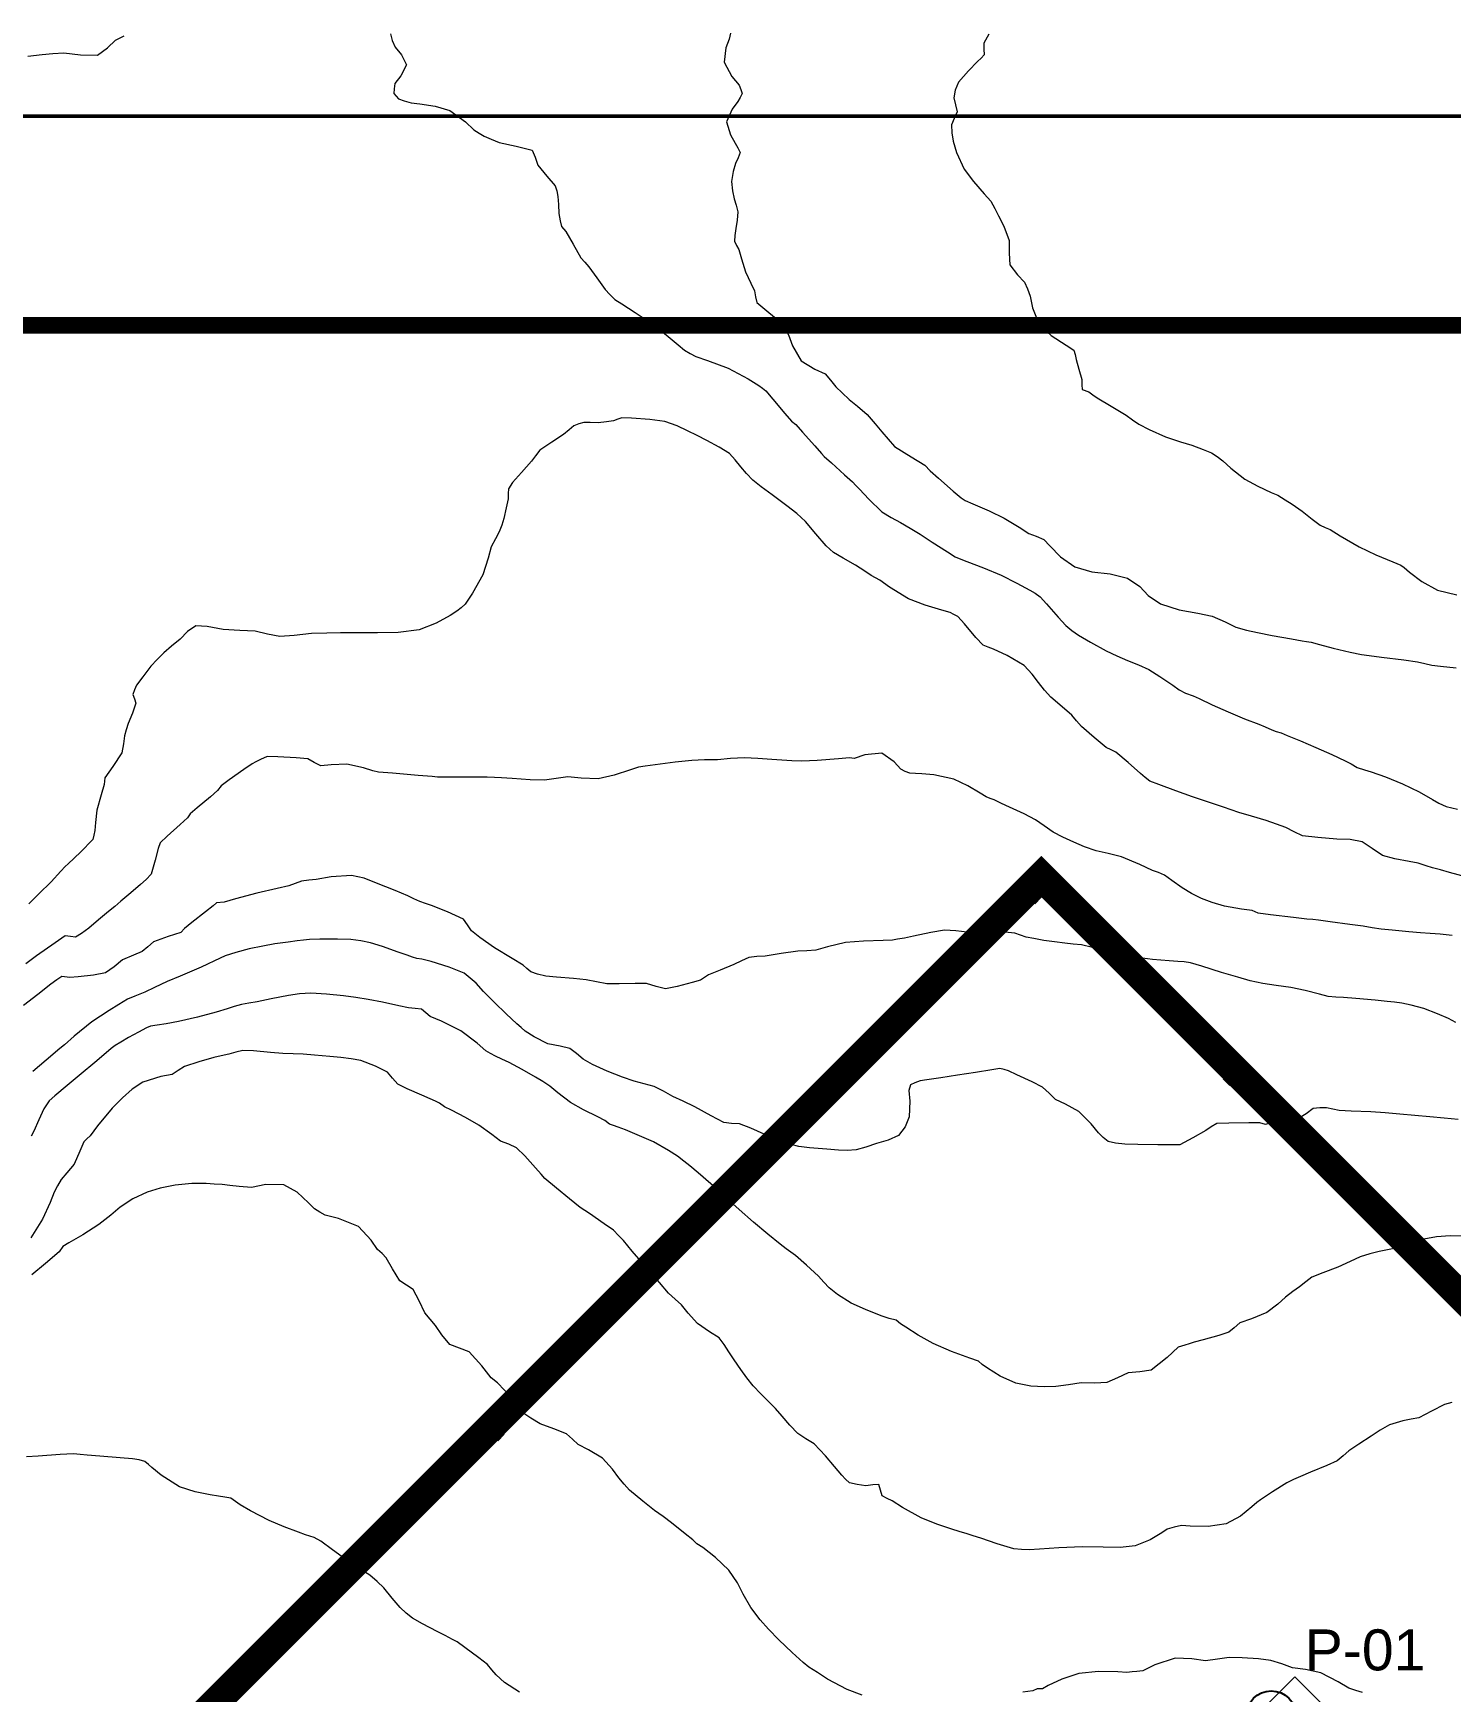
# Model space of a CAD drawing. Header units: metres. Extents: x 354768 to 355417, y 9249536 to 9250102.
# Drawn here: x 354829.86 to 354846.82, y 9249874.16 to 9249893.99 of the extents above; entities that cross this region are included whole.
import ezdxf
from ezdxf.enums import TextEntityAlignment as Align

# ---------------------------------------------------------------- set-up
doc = ezdxf.new("R2010")
doc.units = ezdxf.units.M
doc.header["$LTSCALE"] = 0.25
doc.linetypes.add('DASHED', pattern=[1.524, 1.27, -0.254])
for name, color, linetype, lineweight in [('ARQ-BASE', 8, 'CONTINUOUS', 13), ('ARQ-TECHO', 8, 'CONTINUOUS', 13), ('LIMITE-INTERV', 1, 'DASHED', 70), ('MARCO', 7, 'CONTINUOUS', 50)]:
    doc.layers.add(name, color=color, linetype=linetype, lineweight=lineweight)
doc.layers.add('CURVAS', color=33, linetype='CONTINUOUS', lineweight=13, true_color=0xb08860)
doc.layers.add('NUDOS', color=7, linetype='CONTINUOUS')
doc.layers.add('TEXTOS', color=7, linetype='CONTINUOUS')
doc.styles.get("Standard").update_dxf_attribs({"font": 'arial.ttf'})

# ---------------------------------------------------------------- blocks, each defined once
blk = doc.blocks.new('ARQUITECTURA_BASE')
at = {"layer": 'ARQ-BASE'}
for points in [[(354841.884, 9249883.697), (354841.807, 9249883.619)], [(354841.919, 9249883.662), (354841.842, 9249883.584)], [(354844.173, 9249881.412), (354844.096, 9249881.489)], [(354844.209, 9249881.447), (354844.131, 9249881.525)], [(354835.463, 9249877.276), (354835.385, 9249877.198)], [(354835.498, 9249877.24), (354835.421, 9249877.163)]]:
    blk.add_lwpolyline(points, dxfattribs=at)
at = {"layer": 'ARQ-TECHO'}
for points in [[(354822.021, 9249851.406), (354844.953, 9249874.338)], [(354844.953, 9249874.338), (354853.176, 9249866.114)]]:
    blk.add_lwpolyline(points, dxfattribs=at)
blk = doc.blocks.new('CURVAS_DE_NIVEL')
at = {"layer": 'CURVAS'}
for points in [[(354846.878, 9249882.163), (354846.789, 9249882.211), (354846.659, 9249882.268), (354846.495, 9249882.33), (354846.345, 9249882.372), (354846.233, 9249882.396), (354846.145, 9249882.407), (354846.056, 9249882.416), (354845.912, 9249882.429), (354845.68, 9249882.449), (354845.534, 9249882.461), (354845.443, 9249882.467), (354845.352, 9249882.476), (354845.248, 9249882.501), (354845.075, 9249882.545), (354844.903, 9249882.583), (354844.729, 9249882.607), (354844.57, 9249882.628), (354844.419, 9249882.662), (354844.27, 9249882.704), (354844.076, 9249882.763), (354843.838, 9249882.838), (354843.705, 9249882.878), (354843.628, 9249882.887), (354843.551, 9249882.893), (354843.449, 9249882.9), (354843.248, 9249882.917), (354843.009, 9249882.948), (354842.758, 9249883.001), (354842.531, 9249883.059), (354842.402, 9249883.091), (354842.302, 9249883.102), (354842.201, 9249883.111), (354842.079, 9249883.127), (354841.952, 9249883.146), (354841.831, 9249883.167), (354841.738, 9249883.185), (354841.671, 9249883.208), (354841.604, 9249883.23), (354841.524, 9249883.24), (354841.432, 9249883.247), (354841.254, 9249883.245), (354841.032, 9249883.243), (354840.897, 9249883.258), (354840.762, 9249883.266), (354840.598, 9249883.24), (354840.392, 9249883.195), (354840.286, 9249883.171), (354840.199, 9249883.158), (354840.142, 9249883.147), (354840.029, 9249883.145), (354839.794, 9249883.137), (354839.578, 9249883.119), (354839.363, 9249883.067), (354839.223, 9249883.027), (354839.117, 9249883.021), (354839.01, 9249883.018), (354838.811, 9249882.988), (354838.619, 9249882.958), (354838.52, 9249882.951), (354838.423, 9249882.939), (354838.333, 9249882.9), (354838.244, 9249882.856), (354838.081, 9249882.79), (354837.941, 9249882.734), (354837.893, 9249882.701), (354837.846, 9249882.669), (354837.746, 9249882.64), (354837.564, 9249882.592), (354837.427, 9249882.568), (354837.314, 9249882.595), (354837.2, 9249882.629), (354837.063, 9249882.63), (354836.87, 9249882.624), (354836.726, 9249882.624), (354836.602, 9249882.648), (354836.479, 9249882.675), (354836.326, 9249882.689), (354836.121, 9249882.704), (354835.994, 9249882.716), (354835.895, 9249882.743), (354835.816, 9249882.771), (354835.769, 9249882.81), (354835.723, 9249882.85), (354835.593, 9249882.927), (354835.381, 9249883.058), (354835.206, 9249883.179), (354835.105, 9249883.258), (354835.058, 9249883.33), (354835.01, 9249883.399), (354834.818, 9249883.485), (354834.628, 9249883.562), (354834.557, 9249883.587), (354834.487, 9249883.612), (354834.417, 9249883.644), (354834.343, 9249883.678), (354834.192, 9249883.743), (354833.971, 9249883.831), (354833.822, 9249883.888), (354833.671, 9249883.921), (354833.426, 9249883.904), (354833.247, 9249883.875), (354833.159, 9249883.865), (354833.074, 9249883.853), (354832.997, 9249883.826), (354832.92, 9249883.799), (354832.78, 9249883.767), (354832.54, 9249883.711), (354832.285, 9249883.641), (354832.147, 9249883.602), (354832.055, 9249883.593), (354832.015, 9249883.558), (354831.926, 9249883.487), (354831.763, 9249883.358), (354831.674, 9249883.286), (354831.628, 9249883.241), (354831.479, 9249883.191), (354831.305, 9249883.128), (354831.236, 9249883.07), (354831.168, 9249883.012), (354831.064, 9249882.97), (354830.932, 9249882.913), (354830.832, 9249882.831), (354830.728, 9249882.757), (354830.586, 9249882.728), (354830.401, 9249882.708), (354830.303, 9249882.7), (354830.206, 9249882.713), (354830.146, 9249882.672), (354830.074, 9249882.622), (354829.919, 9249882.498), (354829.75, 9249882.366)], [(354846.973, 9249879.609), (354846.809, 9249879.612), (354846.647, 9249879.601), (354846.493, 9249879.571), (354846.329, 9249879.519), (354846.2, 9249879.474), (354846.079, 9249879.449), (354845.961, 9249879.426), (354845.847, 9249879.397), (354845.735, 9249879.361), (354845.615, 9249879.307), (354845.466, 9249879.238), (354845.286, 9249879.17), (354845.157, 9249879.119), (354845.082, 9249879.064), (354845.009, 9249879.004), (354844.928, 9249878.945), (354844.842, 9249878.88), (354844.748, 9249878.795), (354844.616, 9249878.694), (354844.432, 9249878.619), (354844.295, 9249878.571), (354844.228, 9249878.514), (354844.161, 9249878.459), (354844.042, 9249878.421), (354843.856, 9249878.37), (354843.749, 9249878.341), (354843.689, 9249878.322), (354843.636, 9249878.305), (354843.556, 9249878.28), (354843.425, 9249878.156), (354843.233, 9249878.007), (354843.098, 9249877.987), (354842.958, 9249877.976), (354842.832, 9249877.916), (354842.704, 9249877.859), (354842.56, 9249877.852), (354842.396, 9249877.854), (354842.244, 9249877.829), (354842.092, 9249877.809), (354841.956, 9249877.805), (354841.796, 9249877.813), (354841.616, 9249877.85), (354841.428, 9249877.934), (354841.278, 9249878.029), (354841.214, 9249878.075), (354841.168, 9249878.114), (354841.066, 9249878.149), (354840.846, 9249878.23), (354840.627, 9249878.324), (354840.447, 9249878.425), (354840.301, 9249878.519), (354840.238, 9249878.562), (354840.183, 9249878.605), (354840.099, 9249878.623), (354840.004, 9249878.657), (354839.816, 9249878.731), (354839.647, 9249878.807), (354839.483, 9249878.911), (354839.383, 9249878.99), (354839.319, 9249879.059), (354839.256, 9249879.131), (354839.112, 9249879.262), (354838.979, 9249879.379), (354838.923, 9249879.418), (354838.867, 9249879.457), (354838.796, 9249879.514), (354838.651, 9249879.633), (354838.48, 9249879.777), (354838.306, 9249879.928), (354838.16, 9249880.058), (354838.097, 9249880.115), (354838.049, 9249880.168), (354837.969, 9249880.236), (354837.817, 9249880.364), (354837.716, 9249880.448), (354837.644, 9249880.507), (354837.57, 9249880.564), (354837.461, 9249880.634), (354837.281, 9249880.736), (354837.116, 9249880.81), (354836.947, 9249880.879), (354836.861, 9249880.912), (354836.805, 9249880.93), (354836.756, 9249880.947), (354836.7, 9249880.993), (354836.616, 9249881.034), (354836.444, 9249881.121), (354836.29, 9249881.208), (354836.14, 9249881.321), (354836.041, 9249881.404), (354835.958, 9249881.459), (354835.873, 9249881.511), (354835.712, 9249881.6), (354835.556, 9249881.684), (354835.468, 9249881.725), (354835.393, 9249881.76), (354835.334, 9249881.791), (354835.277, 9249881.824), (354835.174, 9249881.915), (354834.977, 9249882.063), (354834.747, 9249882.178), (354834.61, 9249882.235), (354834.559, 9249882.28), (354834.507, 9249882.321), (354834.433, 9249882.331), (354834.351, 9249882.338), (354834.238, 9249882.362), (354834.04, 9249882.405), (354833.871, 9249882.439), (354833.724, 9249882.463), (354833.577, 9249882.481), (354833.373, 9249882.503), (354833.185, 9249882.514), (354833.051, 9249882.507), (354832.917, 9249882.488), (354832.711, 9249882.448), (354832.542, 9249882.412), (354832.445, 9249882.396), (354832.354, 9249882.38), (354832.269, 9249882.354), (354832.185, 9249882.326), (354832.052, 9249882.286), (354831.83, 9249882.226), (354831.601, 9249882.177), (354831.455, 9249882.149), (354831.345, 9249882.131), (354831.267, 9249882.118), (354831.218, 9249882.098), (354831.125, 9249882.049), (354831.004, 9249881.984), (354830.911, 9249881.928), (354830.845, 9249881.887), (354830.796, 9249881.851), (354830.737, 9249881.801), (354830.601, 9249881.686), (354830.438, 9249881.549), (354830.271, 9249881.409), (354830.125, 9249881.287), (354830.056, 9249881.227), (354830.023, 9249881.18), (354829.992, 9249881.131), (354829.933, 9249881.001), (354829.872, 9249880.865), (354829.842, 9249880.803)], [(354847.01, 9249883.9), (354846.8, 9249883.958), (354846.693, 9249883.988), (354846.599, 9249884.013), (354846.524, 9249884.037), (354846.428, 9249884.067), (354846.321, 9249884.087), (354846.147, 9249884.12), (354845.999, 9249884.161), (354845.878, 9249884.245), (354845.756, 9249884.324), (354845.612, 9249884.35), (354845.456, 9249884.357), (354845.227, 9249884.374), (354845.042, 9249884.395), (354844.943, 9249884.442), (354844.845, 9249884.496), (354844.734, 9249884.536), (354844.609, 9249884.577), (354844.434, 9249884.63), (354844.282, 9249884.676), (354844.19, 9249884.707), (354844.098, 9249884.739), (354843.957, 9249884.786), (354843.729, 9249884.863), (354843.53, 9249884.934), (354843.325, 9249885.008), (354843.218, 9249885.05), (354843.161, 9249885.094), (354843.105, 9249885.142), (354842.957, 9249885.272), (354842.812, 9249885.398), (354842.754, 9249885.424), (354842.695, 9249885.45), (354842.552, 9249885.57), (354842.4, 9249885.704), (354842.343, 9249885.772), (354842.286, 9249885.839), (354842.169, 9249885.938), (354842.036, 9249886.052), (354841.96, 9249886.138), (354841.887, 9249886.228), (354841.811, 9249886.329), (354841.714, 9249886.434), (354841.512, 9249886.55), (354841.349, 9249886.629), (354841.285, 9249886.65), (354841.223, 9249886.674), (354841.139, 9249886.768), (354841.001, 9249886.929), (354840.922, 9249887.02), (354840.876, 9249887.044), (354840.829, 9249887.066), (354840.73, 9249887.094), (354840.53, 9249887.155), (354840.332, 9249887.231), (354840.106, 9249887.369), (354839.99, 9249887.454), (354839.938, 9249887.482), (354839.886, 9249887.509), (354839.808, 9249887.561), (354839.698, 9249887.631), (354839.552, 9249887.717), (354839.437, 9249887.785), (354839.391, 9249887.824), (354839.346, 9249887.864), (354839.225, 9249888.008), (354839.101, 9249888.155), (354839.05, 9249888.203), (354838.997, 9249888.249), (354838.876, 9249888.341), (354838.702, 9249888.473), (354838.57, 9249888.57), (354838.47, 9249888.648), (354838.395, 9249888.728), (354838.325, 9249888.809), (354838.26, 9249888.892), (354838.19, 9249888.969), (354838.067, 9249889.043), (354837.919, 9249889.121), (354837.805, 9249889.181), (354837.69, 9249889.239), (354837.565, 9249889.298), (354837.416, 9249889.351), (354837.237, 9249889.374), (354837.019, 9249889.39), (354836.904, 9249889.394), (354836.854, 9249889.377), (354836.804, 9249889.359), (354836.721, 9249889.346), (354836.62, 9249889.334), (354836.526, 9249889.337), (354836.448, 9249889.339), (354836.388, 9249889.322), (354836.33, 9249889.299), (354836.273, 9249889.252), (354836.208, 9249889.196), (354836.065, 9249889.103), (354835.924, 9249889.006), (354835.872, 9249888.941), (354835.824, 9249888.874), (354835.703, 9249888.74), (354835.595, 9249888.62), (354835.548, 9249888.543), (354835.546, 9249888.488), (354835.545, 9249888.427), (354835.522, 9249888.317), (354835.493, 9249888.192), (354835.467, 9249888.111), (354835.438, 9249888.03), (354835.392, 9249887.946), (354835.342, 9249887.85), (354835.307, 9249887.717), (354835.24, 9249887.517), (354835.117, 9249887.296), (354835.029, 9249887.167), (354834.981, 9249887.123), (354834.929, 9249887.083), (354834.851, 9249887.032), (354834.685, 9249886.939), (354834.479, 9249886.86), (354834.23, 9249886.826), (354833.981, 9249886.822), (354833.839, 9249886.824), (354833.741, 9249886.824), (354833.643, 9249886.824), (354833.541, 9249886.823), (354833.374, 9249886.821), (354833.194, 9249886.814), (354832.985, 9249886.791), (354832.814, 9249886.779), (354832.666, 9249886.807), (354832.518, 9249886.841), (354832.335, 9249886.851), (354832.135, 9249886.861), (354831.944, 9249886.897), (354831.808, 9249886.907), (354831.711, 9249886.839), (354831.62, 9249886.748), (354831.518, 9249886.664), (354831.426, 9249886.584), (354831.348, 9249886.505), (354831.273, 9249886.423), (354831.174, 9249886.297), (354831.099, 9249886.196), (354831.074, 9249886.141), (354831.056, 9249886.087), (354831.074, 9249886.034), (354831.092, 9249885.982), (354831.05, 9249885.864), (354831.001, 9249885.737), (354830.977, 9249885.664), (354830.955, 9249885.591), (354830.945, 9249885.497), (354830.926, 9249885.388), (354830.818, 9249885.224), (354830.722, 9249885.091), (354830.715, 9249885.01), (354830.676, 9249884.884), (354830.627, 9249884.704), (354830.61, 9249884.557), (354830.602, 9249884.458), (354830.591, 9249884.405), (354830.576, 9249884.353), (354830.429, 9249884.202), (354830.284, 9249884.059), (354830.246, 9249884.027), (354830.196, 9249883.972), (354830.078, 9249883.846), (354829.933, 9249883.701), (354829.811, 9249883.581)], [(354829.8, 9249893.719), (354829.971, 9249893.74), (354830.101, 9249893.752), (354830.232, 9249893.758), (354830.43, 9249893.734), (354830.632, 9249893.732), (354830.754, 9249893.819), (354830.85, 9249893.911), (354830.951, 9249893.963)], [(354834.136, 9249893.985), (354834.158, 9249893.907), (354834.194, 9249893.828), (354834.267, 9249893.736), (354834.328, 9249893.614), (354834.26, 9249893.483), (354834.188, 9249893.393), (354834.18, 9249893.329), (354834.179, 9249893.272), (354834.232, 9249893.207), (354834.299, 9249893.184), (354834.385, 9249893.159), (354834.487, 9249893.147), (354834.67, 9249893.121), (354834.846, 9249893.07), (354835.036, 9249892.933), (354835.135, 9249892.836), (354835.196, 9249892.799), (354835.259, 9249892.764), (354835.34, 9249892.726), (354835.438, 9249892.685), (354835.642, 9249892.644), (354835.833, 9249892.594), (354835.869, 9249892.51), (354835.899, 9249892.416), (354836.008, 9249892.285), (354836.106, 9249892.17), (354836.125, 9249892.107), (354836.139, 9249892.041), (354836.145, 9249891.943), (354836.152, 9249891.838), (354836.168, 9249891.75), (354836.184, 9249891.682), (354836.233, 9249891.623), (354836.32, 9249891.471), (354836.414, 9249891.307), (354836.461, 9249891.254), (354836.508, 9249891.201), (354836.603, 9249891.067), (354836.703, 9249890.928), (354836.76, 9249890.867), (354836.82, 9249890.81), (354836.903, 9249890.756), (354837.065, 9249890.654), (354837.253, 9249890.526), (354837.432, 9249890.387), (354837.578, 9249890.266), (354837.653, 9249890.204), (354837.719, 9249890.163), (354837.788, 9249890.126), (354837.93, 9249890.081), (354838.174, 9249889.989), (354838.414, 9249889.86), (354838.541, 9249889.78), (354838.584, 9249889.749), (354838.625, 9249889.716), (354838.709, 9249889.618), (354838.854, 9249889.447), (354838.933, 9249889.353), (354838.984, 9249889.314), (354839.064, 9249889.224), (354839.211, 9249889.059), (354839.291, 9249888.969), (354839.325, 9249888.93), (354839.411, 9249888.854), (354839.568, 9249888.712), (354839.661, 9249888.628), (354839.704, 9249888.584), (354839.746, 9249888.54), (354839.859, 9249888.42), (354840.014, 9249888.271), (354840.123, 9249888.204), (354840.238, 9249888.143), (354840.352, 9249888.075), (354840.471, 9249888.002), (354840.616, 9249887.909), (354840.799, 9249887.791), (354840.89, 9249887.732), (354840.939, 9249887.712), (354841.029, 9249887.678), (354841.228, 9249887.601), (354841.439, 9249887.511), (354841.627, 9249887.418), (354841.781, 9249887.334), (354841.848, 9249887.296), (354841.908, 9249887.252), (354841.982, 9249887.168), (354842.12, 9249887.012), (354842.213, 9249886.91), (354842.287, 9249886.851), (354842.363, 9249886.797), (354842.509, 9249886.711), (354842.696, 9249886.608), (354842.824, 9249886.547), (354842.952, 9249886.492), (354843.081, 9249886.442), (354843.207, 9249886.385), (354843.339, 9249886.302), (354843.492, 9249886.197), (354843.57, 9249886.142), (354843.645, 9249886.101), (354843.735, 9249886.071), (354843.807, 9249886.037), (354843.965, 9249885.962), (354844.156, 9249885.877), (354844.352, 9249885.796), (354844.52, 9249885.729), (354844.596, 9249885.7), (354844.677, 9249885.662), (354844.729, 9249885.645), (354844.787, 9249885.626), (354844.862, 9249885.597), (354845.019, 9249885.533), (354845.205, 9249885.453), (354845.393, 9249885.367), (354845.553, 9249885.291), (354845.624, 9249885.256), (354845.697, 9249885.214), (354845.786, 9249885.186), (354845.865, 9249885.161), (354846.038, 9249885.1), (354846.24, 9249885.018), (354846.437, 9249884.92), (354846.6, 9249884.83), (354846.674, 9249884.787), (354846.763, 9249884.748), (354846.899, 9249884.714)], [(354838.203, 9249893.994), (354838.186, 9249893.923), (354838.149, 9249893.818), (354838.127, 9249893.645), (354838.221, 9249893.476), (354838.306, 9249893.371), (354838.328, 9249893.322), (354838.343, 9249893.272), (354838.32, 9249893.225), (354838.292, 9249893.178), (354838.222, 9249893.085), (354838.154, 9249892.933), (354838.202, 9249892.779), (354838.26, 9249892.678), (354838.292, 9249892.621), (354838.317, 9249892.565), (354838.293, 9249892.503), (354838.263, 9249892.437), (354838.237, 9249892.34), (354838.215, 9249892.218), (354838.228, 9249892.107), (354838.247, 9249892.013), (354838.271, 9249891.935), (354838.291, 9249891.857), (354838.281, 9249891.756), (354838.266, 9249891.658), (354838.257, 9249891.576), (354838.252, 9249891.506), (354838.276, 9249891.456), (354838.303, 9249891.406), (354838.333, 9249891.297), (354838.381, 9249891.14), (354838.445, 9249891.005), (354838.492, 9249890.911), (354838.502, 9249890.841), (354838.517, 9249890.773), (354838.662, 9249890.654), (354838.815, 9249890.53), (354838.859, 9249890.46), (354838.898, 9249890.386), (354838.946, 9249890.254), (354839.05, 9249890.074), (354839.213, 9249889.974), (354839.336, 9249889.921), (354839.4, 9249889.846), (354839.461, 9249889.766), (354839.537, 9249889.693), (354839.623, 9249889.615), (354839.724, 9249889.532), (354839.839, 9249889.432), (354839.934, 9249889.324), (354840.013, 9249889.227), (354840.087, 9249889.137), (354840.166, 9249889.053), (354840.362, 9249888.926), (354840.526, 9249888.828), (354840.593, 9249888.759), (354840.692, 9249888.672), (354840.866, 9249888.519), (354840.96, 9249888.436), (354841.008, 9249888.405), (354841.101, 9249888.366), (354841.295, 9249888.281), (354841.476, 9249888.195), (354841.657, 9249888.085), (354841.77, 9249888.012), (354841.86, 9249887.978), (354841.949, 9249887.94), (354842.022, 9249887.865), (354842.149, 9249887.733), (354842.321, 9249887.611), (354842.525, 9249887.553), (354842.742, 9249887.53), (354842.95, 9249887.476), (354843.097, 9249887.376), (354843.2, 9249887.269), (354843.347, 9249887.168), (354843.567, 9249887.098), (354843.793, 9249887.058), (354843.964, 9249887.023), (354844.117, 9249886.953), (354844.246, 9249886.891), (354844.375, 9249886.854), (354844.506, 9249886.826), (354844.682, 9249886.792), (354844.914, 9249886.75), (354845.038, 9249886.727), (354845.092, 9249886.72), (354845.146, 9249886.711), (354845.247, 9249886.682), (354845.411, 9249886.638), (354845.612, 9249886.593), (354845.748, 9249886.565), (354845.84, 9249886.551), (354845.987, 9249886.533), (354846.255, 9249886.5), (354846.42, 9249886.478), (354846.505, 9249886.457), (354846.591, 9249886.437), (354846.696, 9249886.426), (354846.881, 9249886.405)], [(354841.294, 9249893.983), (354841.231, 9249893.875), (354841.234, 9249893.801), (354841.237, 9249893.735), (354841.2, 9249893.695), (354841.159, 9249893.656), (354841.049, 9249893.543), (354840.928, 9249893.407), (354840.892, 9249893.311), (354840.874, 9249893.219), (354840.894, 9249893.136), (354840.912, 9249893.053), (354840.88, 9249892.975), (354840.846, 9249892.896), (354840.85, 9249892.803), (354840.868, 9249892.702), (354840.907, 9249892.568), (354840.997, 9249892.369), (354841.108, 9249892.219), (354841.238, 9249892.074), (354841.316, 9249891.984), (354841.365, 9249891.897), (354841.409, 9249891.808), (354841.472, 9249891.684), (354841.536, 9249891.516), (354841.536, 9249891.363), (354841.543, 9249891.225), (354841.636, 9249891.102), (354841.719, 9249891.016), (354841.755, 9249890.935), (354841.786, 9249890.85), (354841.813, 9249890.711), (354841.895, 9249890.51), (354842.039, 9249890.38), (354842.216, 9249890.263), (354842.308, 9249890.205), (354842.325, 9249890.15), (354842.337, 9249890.093), (354842.37, 9249889.974), (354842.403, 9249889.854), (354842.405, 9249889.788), (354842.409, 9249889.732), (354842.49, 9249889.704), (354842.537, 9249889.67), (354842.59, 9249889.632), (354842.755, 9249889.534), (354842.936, 9249889.426), (354843.011, 9249889.372), (354843.087, 9249889.319), (354843.211, 9249889.256), (354843.406, 9249889.168), (354843.584, 9249889.108), (354843.72, 9249889.066), (354843.854, 9249889.017), (354843.954, 9249888.977), (354844.024, 9249888.93), (354844.091, 9249888.879), (354844.186, 9249888.792), (354844.355, 9249888.66), (354844.51, 9249888.576), (354844.669, 9249888.503), (354844.749, 9249888.468), (354844.793, 9249888.441), (354844.838, 9249888.414), (354844.919, 9249888.36), (354845.038, 9249888.279), (354845.161, 9249888.181), (354845.253, 9249888.109), (354845.313, 9249888.084), (354845.375, 9249888.06), (354845.496, 9249887.982), (354845.721, 9249887.85), (354845.92, 9249887.757), (354846.125, 9249887.672), (354846.22, 9249887.633), (354846.261, 9249887.604), (354846.323, 9249887.55), (354846.471, 9249887.437), (354846.66, 9249887.334), (354846.889, 9249887.277)], [(354846.835, 9249883.202), (354846.689, 9249883.218), (354846.572, 9249883.228), (354846.455, 9249883.237), (354846.314, 9249883.249), (354846.117, 9249883.266), (354845.983, 9249883.278), (354845.877, 9249883.296), (354845.77, 9249883.314), (354845.611, 9249883.337), (354845.374, 9249883.369), (354845.237, 9249883.388), (354845.167, 9249883.394), (354845.096, 9249883.4), (354844.935, 9249883.419), (354844.662, 9249883.452), (354844.514, 9249883.47), (354844.442, 9249883.502), (354844.313, 9249883.519), (354844.11, 9249883.555), (354843.965, 9249883.597), (354843.837, 9249883.646), (354843.718, 9249883.705), (354843.605, 9249883.772), (354843.481, 9249883.862), (354843.393, 9249883.926), (354843.321, 9249883.956), (354843.248, 9249883.983), (354843.097, 9249884.054), (354842.878, 9249884.146), (354842.721, 9249884.184), (354842.577, 9249884.217), (354842.438, 9249884.265), (354842.308, 9249884.32), (354842.178, 9249884.378), (354842.06, 9249884.439), (354841.955, 9249884.514), (354841.851, 9249884.588), (354841.715, 9249884.657), (354841.54, 9249884.739), (354841.446, 9249884.782), (354841.357, 9249884.825), (354841.308, 9249884.843), (354841.26, 9249884.862), (354841.189, 9249884.907), (354841.042, 9249884.994), (354840.873, 9249885.072), (354840.633, 9249885.125), (354840.492, 9249885.138), (354840.416, 9249885.14), (354840.348, 9249885.143), (354840.294, 9249885.166), (354840.241, 9249885.193), (354840.16, 9249885.282), (354840.014, 9249885.385), (354839.811, 9249885.364), (354839.683, 9249885.322), (354839.625, 9249885.327), (354839.493, 9249885.317), (354839.239, 9249885.298), (354839.058, 9249885.288), (354838.937, 9249885.292), (354838.816, 9249885.3), (354838.697, 9249885.309), (354838.531, 9249885.322), (354838.37, 9249885.328), (354838.204, 9249885.319), (354838.048, 9249885.306), (354837.894, 9249885.303), (354837.741, 9249885.298), (354837.543, 9249885.277), (354837.303, 9249885.246), (354837.182, 9249885.23), (354837.104, 9249885.216), (354837.009, 9249885.183), (354836.813, 9249885.121), (354836.619, 9249885.078), (354836.417, 9249885.086), (354836.256, 9249885.103), (354836.118, 9249885.083), (354835.979, 9249885.062), (354835.807, 9249885.066), (354835.591, 9249885.08), (354835.464, 9249885.089), (354835.379, 9249885.094), (354835.295, 9249885.097), (354835.125, 9249885.098), (354834.847, 9249885.098), (354834.699, 9249885.098), (354834.636, 9249885.104), (354834.468, 9249885.118), (354834.162, 9249885.144), (354833.994, 9249885.158), (354833.925, 9249885.171), (354833.816, 9249885.209), (354833.616, 9249885.254), (354833.427, 9249885.244), (354833.305, 9249885.231), (354833.226, 9249885.273), (354833.148, 9249885.317), (354833.011, 9249885.33), (354832.791, 9249885.341), (354832.661, 9249885.343), (354832.584, 9249885.31), (354832.526, 9249885.279), (354832.481, 9249885.256), (354832.385, 9249885.188), (354832.209, 9249885.064), (354832.112, 9249884.995), (354832.07, 9249884.936), (354831.983, 9249884.862), (354831.826, 9249884.731), (354831.741, 9249884.659), (354831.709, 9249884.612), (354831.623, 9249884.533), (354831.467, 9249884.39), (354831.381, 9249884.311), (354831.358, 9249884.244), (354831.323, 9249884.103), (354831.274, 9249883.939), (354831.215, 9249883.873), (354831.147, 9249883.812), (354831.033, 9249883.715), (354830.914, 9249883.615), (354830.84, 9249883.552), (354830.765, 9249883.489), (354830.646, 9249883.39), (354830.528, 9249883.293), (354830.441, 9249883.228), (354830.37, 9249883.182), (354830.309, 9249883.19), (354830.247, 9249883.198), (354830.126, 9249883.117), (354829.904, 9249882.959), (354829.777, 9249882.864)], [(354846.906, 9249881.002), (354846.736, 9249881.02), (354846.565, 9249881.037), (354846.387, 9249881.053), (354846.208, 9249881.067), (354846.034, 9249881.083), (354845.861, 9249881.097), (354845.626, 9249881.105), (354845.483, 9249881.11), (354845.406, 9249881.127), (354845.33, 9249881.143), (354845.251, 9249881.145), (354845.173, 9249881.136), (354845.086, 9249881.073), (354844.962, 9249880.995), (354844.786, 9249880.969), (354844.665, 9249880.964), (354844.603, 9249880.942), (354844.533, 9249880.964), (354844.403, 9249880.963), (354844.164, 9249880.961), (354844.019, 9249880.954), (354843.952, 9249880.917), (354843.887, 9249880.874), (354843.731, 9249880.784), (354843.578, 9249880.701), (354843.513, 9249880.699), (354843.446, 9249880.701), (354843.312, 9249880.702), (354843.076, 9249880.703), (354842.92, 9249880.707), (354842.809, 9249880.721), (354842.719, 9249880.742), (354842.661, 9249880.79), (354842.606, 9249880.844), (354842.516, 9249880.951), (354842.367, 9249881.099), (354842.208, 9249881.187), (354842.09, 9249881.243), (354842.013, 9249881.317), (354841.936, 9249881.39), (354841.811, 9249881.454), (354841.628, 9249881.539), (354841.526, 9249881.584), (354841.475, 9249881.6), (354841.424, 9249881.612), (354841.33, 9249881.599), (354841.132, 9249881.566), (354840.916, 9249881.532), (354840.718, 9249881.502), (354840.553, 9249881.477), (354840.473, 9249881.464), (354840.409, 9249881.441), (354840.357, 9249881.419), (354840.336, 9249881.349), (354840.346, 9249881.222), (354840.34, 9249881.037), (354840.293, 9249880.915), (354840.213, 9249880.814), (354840.088, 9249880.755), (354839.949, 9249880.716), (354839.82, 9249880.671), (354839.707, 9249880.639), (354839.6, 9249880.634), (354839.493, 9249880.638), (354839.354, 9249880.648), (354839.15, 9249880.665), (354839.02, 9249880.679), (354838.927, 9249880.705), (354838.835, 9249880.738), (354838.731, 9249880.779), (354838.605, 9249880.83), (354838.447, 9249880.898), (354838.311, 9249880.95), (354838.217, 9249880.957), (354838.123, 9249880.966), (354837.971, 9249881.046), (354837.777, 9249881.154), (354837.636, 9249881.221), (354837.513, 9249881.278), (354837.401, 9249881.341), (354837.29, 9249881.397), (354837.172, 9249881.431), (354837.053, 9249881.461), (354836.911, 9249881.508), (354836.73, 9249881.58), (354836.554, 9249881.662), (354836.44, 9249881.725), (354836.361, 9249881.792), (354836.28, 9249881.854), (354836.165, 9249881.879), (354836.02, 9249881.91), (354835.857, 9249881.991), (354835.747, 9249882.058), (354835.698, 9249882.102), (354835.65, 9249882.147), (354835.521, 9249882.268), (354835.38, 9249882.403), (354835.314, 9249882.469), (354835.248, 9249882.536), (354835.163, 9249882.632), (354835.019, 9249882.753), (354834.84, 9249882.826), (354834.622, 9249882.892), (354834.513, 9249882.922), (354834.451, 9249882.928), (354834.399, 9249882.946), (354834.335, 9249882.969), (354834.23, 9249883.006), (354834.042, 9249883.071), (354833.899, 9249883.117), (354833.781, 9249883.142), (354833.661, 9249883.157), (354833.505, 9249883.16), (354833.293, 9249883.158), (354833.17, 9249883.155), (354833.095, 9249883.148), (354833.021, 9249883.14), (354832.913, 9249883.126), (354832.755, 9249883.103), (354832.609, 9249883.078), (354832.448, 9249883.044), (354832.288, 9249883.002), (354832.162, 9249882.96), (354832.033, 9249882.902), (354831.949, 9249882.861), (354831.873, 9249882.824), (354831.788, 9249882.789), (354831.62, 9249882.719), (354831.468, 9249882.655), (354831.315, 9249882.582), (354831.198, 9249882.526), (354831.081, 9249882.478), (354830.994, 9249882.442), (354830.94, 9249882.41), (354830.887, 9249882.377), (354830.771, 9249882.308), (354830.567, 9249882.173), (354830.355, 9249882), (354830.24, 9249881.898), (354830.184, 9249881.851), (354830.021, 9249881.713), (354829.858, 9249881.576)], [(354846.829, 9249877.621), (354846.743, 9249877.594), (354846.588, 9249877.516), (354846.433, 9249877.438), (354846.345, 9249877.419), (354846.242, 9249877.399), (354846.085, 9249877.354), (354845.971, 9249877.29), (354845.863, 9249877.215), (354845.716, 9249877.12), (354845.599, 9249877.041), (354845.529, 9249876.98), (354845.457, 9249876.921), (354845.335, 9249876.866), (354845.141, 9249876.786), (354845.019, 9249876.736), (354844.936, 9249876.698), (354844.855, 9249876.657), (354844.685, 9249876.55), (354844.54, 9249876.457), (354844.496, 9249876.425), (354844.439, 9249876.371), (354844.304, 9249876.261), (354844.13, 9249876.168), (354843.914, 9249876.135), (354843.7, 9249876.139), (354843.598, 9249876.147), (354843.51, 9249876.128), (354843.425, 9249876.105), (354843.362, 9249876.062), (354843.22, 9249875.977), (354843.044, 9249875.905), (354842.862, 9249875.884), (354842.66, 9249875.891), (354842.411, 9249875.893), (354842.131, 9249875.88), (354841.897, 9249875.866), (354841.775, 9249875.859), (354841.683, 9249875.861), (354841.592, 9249875.868), (354841.393, 9249875.931), (354841.197, 9249875.997), (354841.105, 9249876.027), (354841.032, 9249876.05), (354840.939, 9249876.075), (354840.851, 9249876.103), (354840.669, 9249876.166), (354840.483, 9249876.241), (354840.259, 9249876.365), (354840.138, 9249876.442), (354840.076, 9249876.471), (354840.018, 9249876.504), (354839.999, 9249876.573), (354839.978, 9249876.638), (354839.906, 9249876.635), (354839.821, 9249876.624), (354839.718, 9249876.638), (354839.625, 9249876.658), (354839.578, 9249876.701), (354839.534, 9249876.749), (354839.491, 9249876.802), (354839.446, 9249876.856), (354839.339, 9249876.98), (354839.203, 9249877.124), (354839.105, 9249877.186), (354839.007, 9249877.248), (354838.914, 9249877.349), (354838.823, 9249877.458), (354838.742, 9249877.546), (354838.659, 9249877.632), (354838.567, 9249877.723), (354838.474, 9249877.818), (354838.397, 9249877.915), (354838.325, 9249878.016), (354838.247, 9249878.129), (354838.183, 9249878.226), (354838.128, 9249878.312), (354838.067, 9249878.393), (354837.953, 9249878.464), (354837.807, 9249878.563), (354837.697, 9249878.686), (354837.619, 9249878.786), (354837.541, 9249878.856), (354837.462, 9249878.927), (354837.355, 9249879.053), (354837.256, 9249879.171), (354837.195, 9249879.237), (354837.134, 9249879.304), (354837.027, 9249879.43), (354836.922, 9249879.555), (354836.864, 9249879.618), (354836.803, 9249879.679), (354836.694, 9249879.757), (354836.516, 9249879.878), (354836.407, 9249879.953), (354836.341, 9249880.003), (354836.276, 9249880.055), (354836.121, 9249880.183), (354835.984, 9249880.297), (354835.941, 9249880.348), (354835.873, 9249880.425), (354835.743, 9249880.57), (354835.646, 9249880.666), (354835.551, 9249880.707), (354835.453, 9249880.744), (354835.348, 9249880.823), (354835.192, 9249880.936), (354835.034, 9249881.026), (354834.865, 9249881.114), (354834.782, 9249881.156), (354834.725, 9249881.197), (354834.674, 9249881.222), (354834.613, 9249881.251), (354834.512, 9249881.295), (354834.337, 9249881.372), (354834.224, 9249881.428), (354834.163, 9249881.499), (354834.102, 9249881.569), (354833.956, 9249881.642), (354833.782, 9249881.71), (354833.665, 9249881.731), (354833.545, 9249881.743), (354833.411, 9249881.756), (354833.228, 9249881.772), (354833.093, 9249881.783), (354832.972, 9249881.787), (354832.851, 9249881.791), (354832.701, 9249881.804), (354832.498, 9249881.823), (354832.373, 9249881.83), (354832.287, 9249881.81), (354832.202, 9249881.784), (354832.114, 9249881.766), (354832.025, 9249881.746), (354831.846, 9249881.694), (354831.672, 9249881.637), (354831.599, 9249881.59), (354831.525, 9249881.543), (354831.389, 9249881.517), (354831.177, 9249881.449), (354831.049, 9249881.367), (354830.932, 9249881.264), (354830.81, 9249881.14), (354830.633, 9249880.927), (354830.547, 9249880.808), (354830.507, 9249880.773), (354830.469, 9249880.737), (354830.423, 9249880.624), (354830.353, 9249880.469), (354830.268, 9249880.364), (354830.197, 9249880.285), (354830.154, 9249880.211), (354830.115, 9249880.135), (354830.068, 9249880.011), (354829.977, 9249879.81), (354829.836, 9249879.587)], [(354845.762, 9249874.152), (354845.682, 9249874.176), (354845.596, 9249874.203), (354845.469, 9249874.281), (354845.264, 9249874.386), (354845.079, 9249874.426), (354844.926, 9249874.448), (354844.795, 9249874.493), (354844.664, 9249874.535), (354844.516, 9249874.554), (354844.323, 9249874.568), (354844.167, 9249874.572), (354844.026, 9249874.551), (354843.884, 9249874.53), (354843.721, 9249874.553), (354843.522, 9249874.561), (354843.278, 9249874.481), (354843.133, 9249874.412), (354843.064, 9249874.404), (354843.006, 9249874.399), (354842.941, 9249874.39), (354842.834, 9249874.397), (354842.604, 9249874.402), (354842.367, 9249874.38), (354842.167, 9249874.313), (354842.004, 9249874.234), (354841.934, 9249874.195), (354841.87, 9249874.195), (354841.819, 9249874.17), (354841.698, 9249874.157)], [(354839.776, 9249874.121), (354839.598, 9249874.187), (354839.364, 9249874.312), (354839.242, 9249874.389), (354839.19, 9249874.422), (354839.14, 9249874.455), (354839.074, 9249874.512), (354838.939, 9249874.632), (354838.783, 9249874.783), (354838.658, 9249874.91), (354838.56, 9249875.02), (354838.448, 9249875.167), (354838.353, 9249875.326), (354838.287, 9249875.464), (354838.185, 9249875.613), (354838.024, 9249875.768), (354837.871, 9249875.884), (354837.8, 9249875.931), (354837.752, 9249875.977), (354837.662, 9249876.048), (354837.496, 9249876.18), (354837.398, 9249876.257), (354837.347, 9249876.293), (354837.296, 9249876.329), (354837.153, 9249876.441), (354836.995, 9249876.571), (354836.931, 9249876.644), (354836.869, 9249876.72), (354836.794, 9249876.822), (354836.673, 9249876.953), (354836.507, 9249877.054), (354836.382, 9249877.117), (354836.313, 9249877.182), (354836.243, 9249877.245), (354836.091, 9249877.304), (354835.928, 9249877.365), (354835.816, 9249877.431), (354835.745, 9249877.479), (354835.731, 9249877.527), (354835.651, 9249877.612), (354835.501, 9249877.767), (354835.415, 9249877.855), (354835.34, 9249877.915), (354835.23, 9249878.056), (354835.079, 9249878.225), (354834.962, 9249878.268), (354834.846, 9249878.312), (354834.75, 9249878.429), (354834.677, 9249878.541), (354834.611, 9249878.616), (354834.549, 9249878.692), (354834.48, 9249878.834), (354834.41, 9249878.97), (354834.33, 9249879.021), (354834.248, 9249879.073), (354834.162, 9249879.217), (354834.087, 9249879.351), (354834.036, 9249879.401), (354833.983, 9249879.45), (354833.908, 9249879.562), (354833.753, 9249879.724), (354833.517, 9249879.819), (354833.356, 9249879.858), (354833.291, 9249879.895), (354833.229, 9249879.936), (354833.158, 9249880.008), (354833.021, 9249880.133), (354832.863, 9249880.224), (354832.645, 9249880.225), (354832.475, 9249880.192), (354832.329, 9249880.203), (354832.216, 9249880.216), (354832.123, 9249880.226), (354832.029, 9249880.232), (354831.932, 9249880.237), (354831.762, 9249880.237), (354831.561, 9249880.218), (354831.383, 9249880.183), (354831.228, 9249880.135), (354831.054, 9249880.055), (354830.903, 9249879.957), (354830.793, 9249879.86), (354830.65, 9249879.747), (354830.456, 9249879.624), (354830.291, 9249879.527), (354830.218, 9249879.484), (354830.175, 9249879.42), (354830.012, 9249879.282), (354829.849, 9249879.145)], [(354835.68, 9249874.154), (354835.499, 9249874.273), (354835.402, 9249874.362), (354835.35, 9249874.424), (354835.297, 9249874.486), (354835.193, 9249874.566), (354835.025, 9249874.69), (354834.935, 9249874.756), (354834.877, 9249874.785), (354834.793, 9249874.832), (354834.696, 9249874.882), (354834.52, 9249874.974), (354834.402, 9249875.039), (354834.325, 9249875.101), (354834.252, 9249875.169), (354834.158, 9249875.281), (354834.056, 9249875.402), (354833.977, 9249875.481), (354833.892, 9249875.555), (354833.784, 9249875.624), (354833.646, 9249875.71), (354833.445, 9249875.856), (354833.305, 9249875.96), (354833.223, 9249876.007), (354833.174, 9249876.023), (354833.122, 9249876.039), (354833.037, 9249876.068), (354832.866, 9249876.133), (354832.685, 9249876.208), (354832.462, 9249876.325), (354832.341, 9249876.397), (354832.284, 9249876.437), (354832.226, 9249876.474), (354832.155, 9249876.488), (354832.08, 9249876.499), (354831.982, 9249876.515), (354831.8, 9249876.553), (354831.615, 9249876.613), (354831.395, 9249876.75), (354831.284, 9249876.842), (354831.242, 9249876.88), (354831.199, 9249876.916), (354831.13, 9249876.932), (354831.05, 9249876.945), (354830.905, 9249876.958), (354830.66, 9249876.978), (354830.511, 9249876.991), (354830.428, 9249876.999), (354830.346, 9249877.005), (354830.185, 9249876.996), (354829.925, 9249876.979), (354829.785, 9249876.969)]]:
    blk.add_lwpolyline(points, dxfattribs=at)
blk = doc.blocks.new('LIMITE_DE_INTERVENCION')
at = {"layer": 'LIMITE-INTERV', "const_width": 0.35}
blk.add_lwpolyline([(354813.64, 9249855.63), (354841.92, 9249883.91), (354871.13, 9249854.7), (354916.13, 9249854.7), (354916.13, 9249869.58), (354977.74, 9249869.58), (354977.74, 9249785.21), (354976.37, 9249784.1), (354969.93, 9249785.38), (354969.93, 9249791.81), (354955.81, 9249791.81), (354948.88, 9249794.19), (354936.64, 9249794.19), (354936.64, 9249792.02), (354926.97, 9249793.95), (354926.97, 9249800.53), (354919.17, 9249800.53), (354919.17, 9249802.42), (354907.61, 9249802.61), (354883.57, 9249802.61), (354879.56, 9249803.41), (354859.72, 9249811.52)], close=True, dxfattribs=at)
blk = doc.blocks.new('ROTULOS_RED')
at = {"layer": 'NUDOS'}
blk.add_circle((354844.67, 9249873.87), 0.3, dxfattribs=at)
at = {"layer": 'TEXTOS'}
blk.add_text('P-01', height=0.4894, dxfattribs=at).set_placement((354845.07, 9249874.27), align=Align.BOTTOM_LEFT)

msp = doc.modelspace()

# ---------------------------------------------------------------- linework, layer by layer
at = {"layer": 'MARCO'}
msp.add_lwpolyline([(354798.5, 9249744.5), (355008.75, 9249744.5), (355008.75, 9249893), (354798.5, 9249893)], close=True, dxfattribs=at)
at = {"layer": 'MARCO', "const_width": 0.2}
msp.add_lwpolyline([(354804.75, 9249747), (355006.25, 9249747), (355006.25, 9249890.5), (354804.75, 9249890.5)], close=True, dxfattribs=at)

# ---------------------------------------------------------------- block references
at = {"layer": 'ARQ-BASE'}
msp.add_blockref('ARQUITECTURA_BASE', (0, 0), dxfattribs=at)
at = {"layer": 'CURVAS'}
msp.add_blockref('CURVAS_DE_NIVEL', (0, 0), dxfattribs=at)
at = {"layer": 'LIMITE-INTERV'}
msp.add_blockref('LIMITE_DE_INTERVENCION', (0, 0), dxfattribs=at)
at = {"layer": 'NUDOS'}
msp.add_blockref('ROTULOS_RED', (0, 0), dxfattribs=at)

doc.saveas('drawing.dxf')
